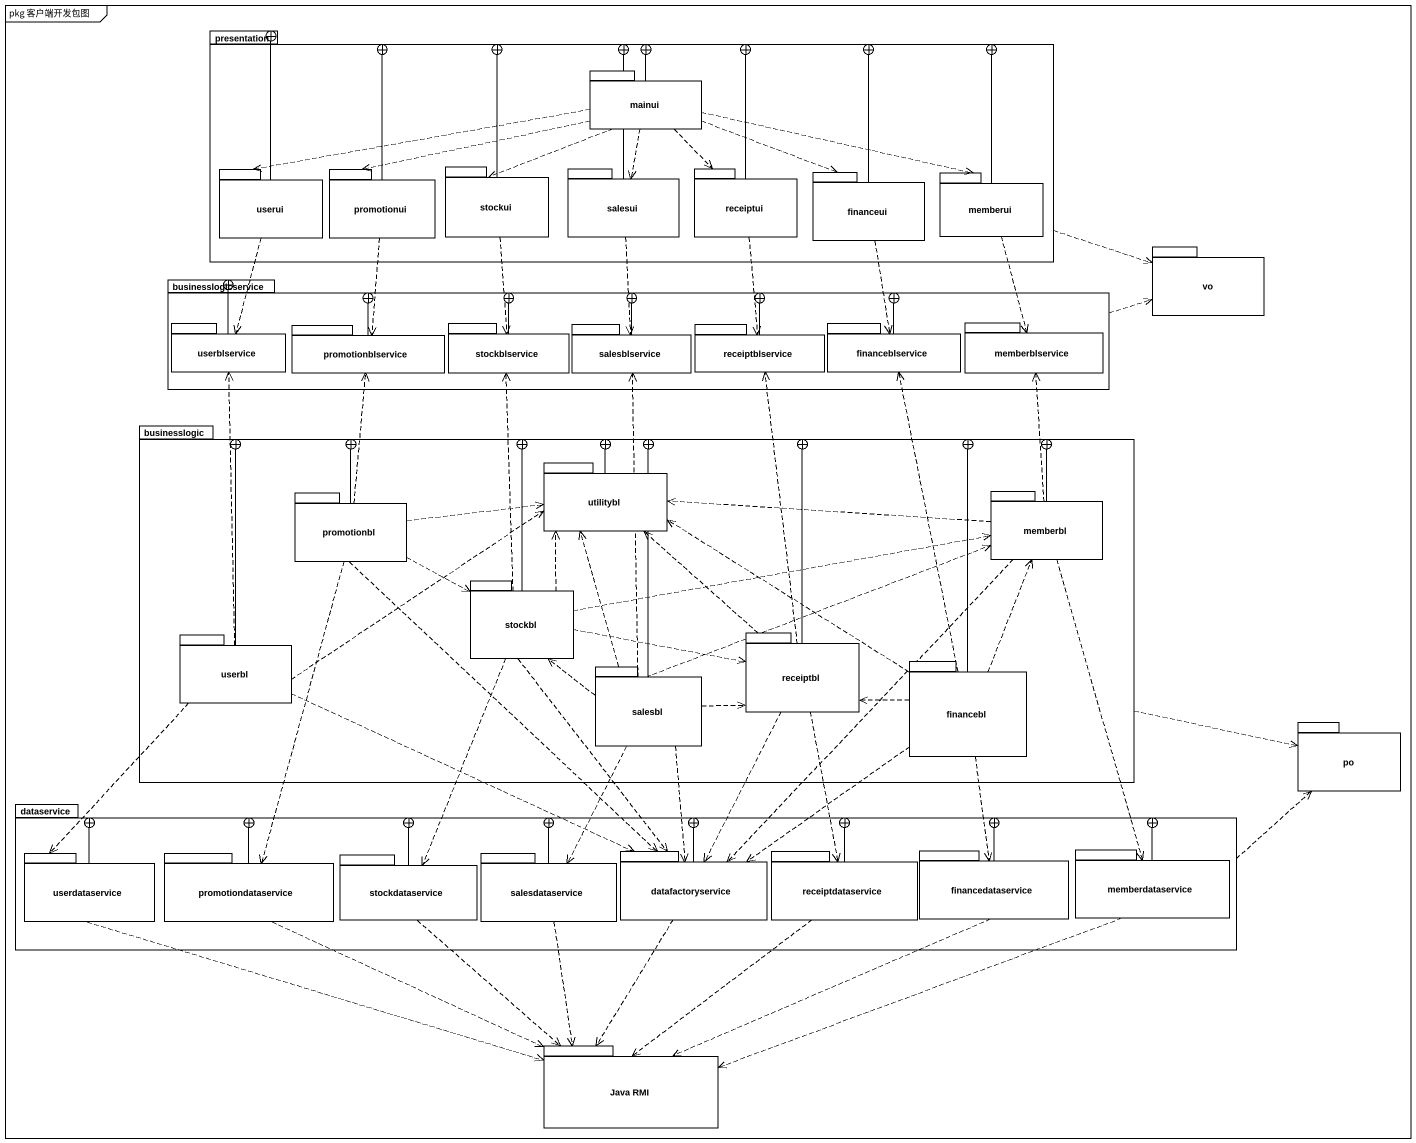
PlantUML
@startuml
mainframe pkg 客户端开发包图
package presentation {
  package mainui {
  }
  package userui {
  }
  package promotionui {
  }
  package stockui {
  }
  package salesui {
  }
  package receiptui {
  }
  package financeui {
  }
  package memberui {
  }
}
package vo {
}
package businesslogicservice {
  package userblservice {
  }
  package promotionblservice {
  }
  package stockblservice {
  }
  package salesblservice {
  }
  package receiptblservice {
  }
  package financeblservice {
  }
  package memberblservice {
  }
}
package businesslogic {
  package utilitybl {
  }
  package promotionbl {
  }
  package memberbl {
  }
  package stockbl {
  }
  package userbl {
  }
  package receiptbl {
  }
  package financebl {
  }
  package salesbl {
  }
}
package po {
}
package dataservice {
  package userdataservice {
  }
  package promotiondataservice {
  }
  package stockdataservice {
  }
  package salesdataservice {
  }
  package datafactoryservice {
  }
  package receiptdataservice {
  }
  package financedataservice {
  }
  package memberdataservice {
  }
}
package "Java RMI" as Java_RMI {
}
presentation .right.> vo
mainui --+ presentation
mainui .left.> userui
mainui .left.> promotionui
mainui ..> stockui
mainui ..> salesui
mainui ..> receiptui
mainui .right.> financeui
mainui .right.> memberui
userui -right-+ presentation
userui ..> userblservice
promotionui -right-+ presentation
promotionui ..> promotionblservice
stockui -right-+ presentation
stockui ..> stockblservice
salesui -up-+ presentation
salesui ..> salesblservice
receiptui -left-+ presentation
receiptui ..> receiptblservice
financeui -left-+ presentation
financeui ..> financeblservice
memberui -left-+ presentation
memberui ..> memberblservice
businesslogicservice .right.> vo
userblservice -right-+ businesslogicservice
promotionblservice -right-+ businesslogicservice
stockblservice -right-+ businesslogicservice
salesblservice -up-+ businesslogicservice
receiptblservice -left-+ businesslogicservice
financeblservice -left-+ businesslogicservice
businesslogic .right.> po
utilitybl --+ businesslogic
promotionbl .up.> promotionblservice
promotionbl -right-+ businesslogic
promotionbl .right.> utilitybl
promotionbl .right.> stockbl
promotionbl ..> promotiondataservice
promotionbl ..> datafactoryservice
memberbl .up.> memberblservice
memberbl -left-+ businesslogic
memberbl .left.> utilitybl
memberbl ..> datafactoryservice
memberbl ..> memberdataservice
stockbl .up.> stockblservice
stockbl -right-+ businesslogic
stockbl .up.> utilitybl
stockbl .right.> memberbl
stockbl .right.> receiptbl
stockbl ..> stockdataservice
stockbl ..> datafactoryservice
userbl .up.> userblservice
userbl -right-+ businesslogic
userbl .right.> utilitybl
userbl ..> userdataservice
userbl .right.> datafactoryservice
receiptbl .up.> receiptblservice
receiptbl -left-+ businesslogic
receiptbl .up.> utilitybl
receiptbl ..> datafactoryservice
receiptbl ..> receiptdataservice
financebl .up.> financeblservice
financebl -left-+ businesslogic
financebl .left.> utilitybl
financebl .up.> memberbl
financebl .left.> receiptbl
financebl ..> datafactoryservice
financebl ..> financedataservice
salesbl .up.> salesblservice
salesbl -up-+ businesslogic
salesbl .up.> utilitybl
salesbl .right.> memberbl
salesbl .up.> stockbl
salesbl .right.> receiptbl
salesbl ..> salesdataservice
salesbl ..> datafactoryservice
dataservice .right.> po
userdataservice -right-+ dataservice
userdataservice .right.> Java_RMI
promotiondataservice -right-+ dataservice
promotiondataservice .right.> Java_RMI
stockdataservice -right-+ dataservice
stockdataservice ..> Java_RMI
salesdataservice -right-+ dataservice
salesdataservice ..> Java_RMI
datafactoryservice -left-+ dataservice
datafactoryservice ..> Java_RMI
receiptdataservice -left-+ dataservice
receiptdataservice ..> Java_RMI
financedataservice -left-+ dataservice
financedataservice .left.> Java_RMI
memberdataservice -left-+ dataservice
memberdataservice .left.> Java_RMI
@enduml
